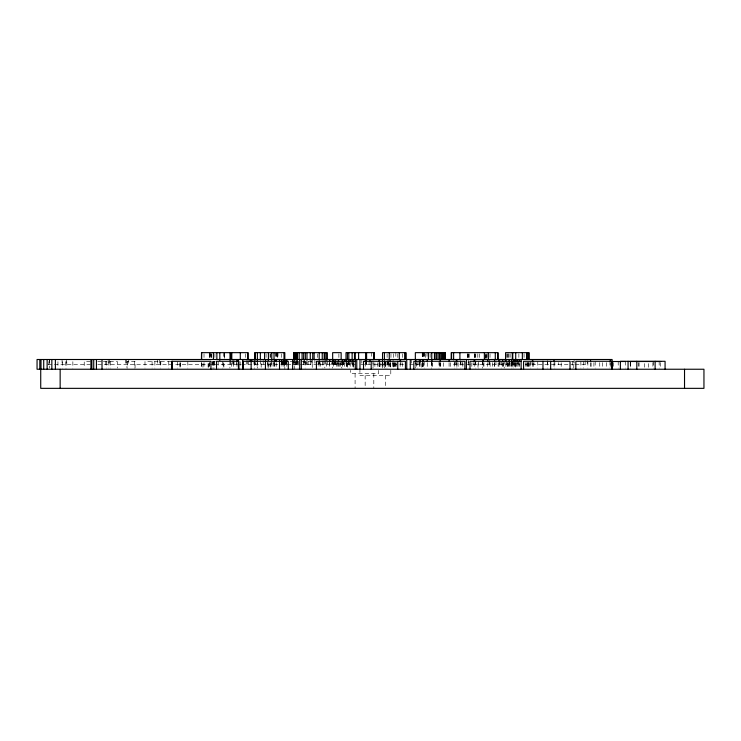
<?xml version="1.0" encoding="UTF-8"?>
<svg xmlns="http://www.w3.org/2000/svg" width="741" height="741" viewBox="0 0 741 741"><rect width="100%" height="100%" fill="white"/><g stroke="black" fill="none" stroke-linecap="round" stroke-linejoin="round"><path stroke-width="0.56" stroke-dasharray="3.71 2.78" d="M90.3 361.506L84.215 361.506L84.215 368.138M97.729 361.506L102.258 361.506M103.314 361.506L117.356 361.506L117.356 368.138M170.976 361.506L144.986 361.506L144.986 368.138M213.047 361.506L215.288 361.506M290.101 361.506L298.271 361.506M301.559 361.506L312.239 361.506L312.239 368.138M570.959 361.506L573.784 361.506L573.784 368.138M47.878 364.674L90.309 364.674M97.793 364.674L237.537 364.674M238.306 364.674L240.584 364.674M241.723 364.674L300.383 364.674M300.855 364.674L355.421 364.674M360.867 364.674L404.28 364.674M409.893 364.674L420.74 364.674L420.74 360.524M463.514 364.674L453.853 364.674L453.853 360.524M466.765 364.674L519.978 364.674M525.397 364.674L574.247 364.674M575.331 364.674L587.224 364.674L587.224 360.524M660.713 362.608L660.713 368.138M659.166 361.506L659.166 368.138M653.469 361.506L653.469 368.138M652.877 362.608L652.877 368.138M648.486 363.572L648.486 368.11M644.531 363.572L644.531 368.11M639.085 362.608L639.085 368.138M638.251 362.608L638.251 368.138M630.591 362.608L630.591 368.138M630.406 362.608L630.406 368.138M630.211 361.506L630.211 368.138M625.534 361.506L625.534 368.138M618.207 361.506L618.207 368.138M613.678 362.608L613.678 368.138M610.241 362.738L610.241 368.157M609.991 361.302L609.991 368.11M606.694 362.608L606.694 368.138M602.507 362.608L602.507 368.138M599.756 362.608L599.756 368.138M595.19 361.506L595.19 368.138M593.902 362.608L593.902 368.138M591.133 362.738L591.133 368.157M590.531 362.738L590.531 368.157M587.863 361.506L587.863 368.138M585.14 360.524L585.14 364.674M583.519 361.302L583.519 368.11M580.879 361.506L580.879 368.138M574.108 359.496L574.108 364.674M572.423 361.506L572.423 368.138M561.187 362.738L561.187 368.157M558.399 362.599L558.399 364.674M554.833 361.506L554.833 368.138M554.009 362.738L554.009 368.157M547.738 361.506L547.738 368.138M547.627 360.524L547.627 364.674M537.771 361.506L537.771 368.138M533.992 362.599L533.992 364.674M533.325 362.738L533.325 368.157M532.714 362.738L532.714 368.157M532.001 360.524L532.001 364.674M530.713 361.506L530.713 368.138M529.963 362.608L529.963 368.138M528.926 362.608L528.926 368.138M528.805 362.608L528.805 368.138M528.185 362.608L528.185 368.138M527.703 362.608L527.703 368.138M527.481 362.608L527.481 368.138M526.601 362.608L526.545 368.157M525.508 362.608L525.508 368.138M524.063 353.753L524.063 358.181M519.284 362.738L519.284 368.157M518.876 353.753L518.876 358.181M518.876 362.608L518.876 368.138M518.524 360.524L518.524 364.674M517.7 360.524L517.7 364.674M517.172 362.738L517.172 368.157M516.523 362.608L516.523 368.138M515.912 360.524L515.912 364.674M515.717 362.608L515.717 368.138L515.68 362.738M514.523 362.738L514.523 368.157M514.05 360.524L514.022 364.674M514.004 362.608L513.893 368.157M513.078 361.302L513.078 368.11M512.772 362.738L512.772 368.157M512.476 360.524L512.476 364.674M511.929 362.608L511.929 368.138M511.614 362.738L511.614 368.157M511.54 361.506L511.54 368.138M510.132 353.753L510.132 358.181M510.132 362.608L510.132 368.138M509.66 360.524L509.66 364.674M509.28 360.524L509.28 364.674M509.113 362.738L509.113 368.157M508.9 353.753L508.9 358.181M508.9 362.608L508.9 368.138M508.067 353.753L508.067 358.181M508.067 362.608L508.067 368.138M507.65 362.608L507.65 368.138M507.205 353.79L507.205 358.348M507.205 362.738L507.205 368.157M506.835 353.79L506.835 358.348M506.668 360.524L506.668 364.674M505.89 362.738L505.89 368.157M504.213 360.524L504.213 368.138M503.611 362.608L503.611 368.138M503.037 362.738L503.037 368.157M502.657 362.738L502.657 368.157M501.277 361.506L501.277 368.138M500.064 360.524L500.064 364.674M499.378 360.524L499.378 364.674M498.962 362.738L498.962 368.157M498.119 362.738L498.119 368.157M495.942 360.524L495.942 364.674M494.497 362.738L494.497 368.157M494.293 362.608L494.293 368.138M492.441 362.608L492.441 368.138M490.097 362.738L490.097 368.157M490.042 353.79L489.996 359.496M489.671 360.524L489.671 364.674M489.004 360.524L489.004 364.674M487.689 362.738L487.689 368.157M487.161 353.79L487.161 359.496M486.578 353.79L486.578 359.496M485.957 359.496L485.957 353.79L485.911 358.348M485.707 353.79L485.707 358.348M483.947 362.608L483.947 368.138M483.141 362.738L483.141 368.157M482.632 360.524L482.632 364.674M482.372 360.524L482.465 368.157M479.492 353.79L479.492 358.348M478.547 361.506L478.547 368.138M477.991 363.572L477.991 368.11M477.815 353.79L477.815 358.348M475.75 353.79L475.75 359.496M475.759 361.506L475.759 368.138M475.694 360.524L475.694 364.674M474.99 353.79L475.092 359.496M474.833 353.79L474.833 359.496M474.703 353.79L474.703 359.496M474.221 362.738L474.221 368.157M473.156 362.599L473.156 364.674M471.822 362.738L471.822 368.157M469.21 353.79L469.21 358.348M468.664 361.506L468.664 368.138M468.432 353.79L468.432 358.348M468.192 359.496L468.192 364.674M468.08 353.79L468.127 359.496M467.747 353.79L467.747 359.496M467.608 353.79L467.608 358.348M462.838 362.738L462.838 368.157M462.051 361.506L462.051 368.138M460.633 362.599L460.633 364.674M460.504 361.506L460.504 368.138M460.263 360.524L460.263 364.674M458.086 362.738L458.086 368.157M456.91 361.302L456.91 368.11M456.789 362.738L456.789 368.157M455.826 360.524L455.826 364.674M454.807 361.506L454.807 368.138M454.224 362.608L454.224 368.138M450.435 362.738L450.435 368.157M449.083 362.738L449.083 368.157M443.433 362.738L443.433 368.157M440.423 362.608L440.423 368.138M440.154 362.738L440.154 368.157M439.598 362.608L439.598 368.138M438.996 361.506L438.996 368.138M432.262 362.738L432.262 368.157M431.938 362.608L431.938 368.157M431.744 361.506L431.744 368.138M431.558 361.506L431.558 368.138M430.113 353.79L430.113 358.348M427.251 362.738L427.251 368.157M427.001 352.651L427.001 358.348M425.491 353.79L425.491 358.348M424.593 352.651L424.63 358.348M424.195 361.506L424.195 368.138M424.065 352.651L424.065 358.348M423.602 352.651L423.602 358.348M423.389 362.738L423.268 368.157M423.194 352.651L423.194 358.348M422.981 362.738L422.981 368.157M422.842 352.651L422.842 358.348M422.703 362.738L422.703 368.157M422.565 352.651L422.481 358.348M422.537 362.738L422.537 368.157M422.351 352.651L422.351 358.348M422.213 352.651L422.213 358.348M422.213 362.608L422.213 368.157M421.824 363.572L421.824 368.11M420.036 362.738L420.036 368.157M419.841 360.524L419.841 364.674M419.638 362.738L419.638 368.157M418.943 360.524L418.943 364.674M417.137 361.506L417.137 368.138M416.312 362.599L416.386 368.138M415.794 362.738L415.794 368.157M415.358 360.524L415.34 368.157M411.366 359.496L411.366 364.674M402.585 362.738L402.585 368.157M402.465 353.79L402.465 358.348M400.909 360.524L400.909 364.674M400.14 362.738L400.186 368.157M397.824 353.79L397.824 358.348M396.083 362.738L396.083 368.157M395.833 352.651L395.833 358.348M395.805 362.738L395.805 368.157M394.99 362.738L394.99 368.157M394.666 362.738L394.666 368.157M394.073 362.608L394.073 368.138M393.758 362.738L393.758 368.157L393.749 360.524M393.48 353.79L393.48 358.348M392.98 360.524L392.98 364.674M392.517 362.738L392.517 368.157M390.97 353.79L390.97 358.348M390.683 362.738L390.683 368.157L390.637 361.506M390.794 370.278L390.794 375.455L359.931 375.455L359.931 370.278M390.164 362.738L390.164 368.157M390.035 362.738L390.035 368.157M389.099 362.738L389.099 368.157M388.645 360.524L388.645 364.674M388.136 362.738L388.136 368.157M388.034 360.524L388.034 364.674M387.45 360.524L387.45 364.674M387.098 353.79L387.098 358.348M386.978 361.506L386.978 368.138M385.616 362.738L385.616 368.157M385.431 361.506L385.431 368.138M385.376 375.455L385.376 388.349M385.255 362.738L385.255 368.157M384.922 362.738L384.922 368.157M384.755 360.524L384.755 364.674M384.412 360.524L384.412 368.101M383.977 362.738L383.977 368.157M382.764 362.738L382.643 368.157M382.541 360.524L382.541 368.101M382.3 362.738L382.3 368.157M380.865 362.738L380.865 368.157M379.735 362.608L379.735 368.138M379.503 362.738L379.503 368.157M379.142 362.608L379.142 368.138M379.077 362.738L379.077 368.157M378.392 370.352L378.392 373.686L350.512 373.686L350.512 370.352M377.762 362.738L377.762 368.157M374.89 362.738L374.89 368.157M373.816 373.686L373.816 388.349M373.112 362.738L373.112 368.157M373.001 360.524L373.001 368.101M371.408 352.651L371.408 358.348M369.074 360.524L369.074 364.674M366.638 360.524L366.638 364.674M366.443 360.524L366.443 364.674M366.221 362.599L366.221 364.674M365.776 360.524L365.776 364.674M365.35 362.608L365.35 368.157M365.156 375.455L365.156 388.349M361.821 359.496L361.821 364.674M355.087 373.686L355.087 388.349M353.624 360.524L353.624 364.674M353.438 363.572L353.438 368.11M353.031 362.738L353.031 368.157M352.929 362.738L352.929 368.157M352.123 360.524L352.179 364.674M351.845 360.524L351.855 364.674M350.187 362.738L350.187 368.157M349.909 362.599L349.808 364.674M349.122 361.506L349.122 368.138M348.603 360.524L348.603 364.674M348.353 360.524L348.353 364.674M347.705 363.572L347.705 368.11M347.409 362.599L347.409 364.674M347.057 362.738L347.057 368.157M346.621 362.738L346.621 368.157M346.436 362.608L346.436 368.138M346.01 360.524L346.01 364.674M344.658 362.738L344.658 368.157M343.926 360.524L343.926 364.674M343.565 362.599L343.565 364.674M343 360.524L343 364.674M342.546 360.524L342.546 364.674M342.481 362.738L342.481 368.157M342.064 361.506L342.11 368.157M341.323 360.524L341.305 368.138M340.434 362.608L340.434 368.138M340.267 362.599L340.267 364.674M339.23 362.738L339.23 368.157M338.887 353.79L338.887 358.348M338.887 360.524L338.887 364.674M338.526 362.738L338.526 368.157M337.831 362.608L337.831 368.138M337.201 360.524L337.248 364.674M336.747 362.738L336.747 368.157M335.96 360.524L335.96 364.674M335.608 360.524L335.608 364.674M335.293 360.524L335.293 364.674M334.589 360.524L334.589 364.674M334.191 360.524L334.191 364.674M333.45 362.608L333.469 368.157M333.061 360.524L333.061 364.674M332.69 360.524L332.653 364.674M332.413 360.524L332.339 368.157M332.246 360.524L332.246 364.674M331.422 362.599L331.422 364.674M329.726 362.738L329.726 368.157M329.263 361.506L329.263 368.138M327.365 360.524L327.365 364.674M326.512 362.608L326.512 368.138M325.577 360.524L325.577 364.674M324.771 360.524L324.827 368.11M323.011 360.524L323.011 364.674M322.881 361.506L322.881 368.138M320.658 362.608L320.658 368.138M319.677 360.524L319.677 364.674M319.288 360.524L319.288 364.674M319 362.608L319 368.138M318.593 362.599L318.593 364.674M318.121 360.524L318.121 364.674M317.287 353.79L317.287 358.348M314.879 359.496L314.879 364.674M312.739 359.496L312.739 364.674M311.776 359.496L311.776 364.674M310.275 361.395L310.275 364.674M308.099 361.562L308.099 364.674M306.978 361.395L306.978 364.674M306.793 361.562L306.793 364.674M305.348 361.562L305.348 364.674M305.107 361.506L305.107 368.138M304.375 359.496L304.375 364.674M303.94 359.496L303.94 364.674M303.578 361.395L303.578 364.674M298.086 361.506L298.086 368.138M297.984 361.562L297.984 364.674M297.4 359.496L297.391 364.674M296.974 359.496L296.974 364.674M296.835 361.395L296.835 364.674M296.539 361.562L296.502 364.674M295.955 359.496L295.955 364.674M295.224 361.562L295.224 364.674M294.992 361.506L294.992 368.138M294.233 359.496L294.233 369.24M293.871 359.496L293.871 364.674M293.714 361.395L293.714 364.674M286.841 362.738L286.841 368.157M286.35 360.524L286.35 364.674M286.045 360.524L286.045 364.674M285.785 362.599L285.785 364.674M285.563 360.524L285.563 364.674M285.387 360.524L285.387 364.674M284.822 360.524L284.822 369.24M284.683 362.608L284.683 368.138M284.016 360.524L284.035 364.674M283.896 362.738L283.896 368.157M283.127 360.524L283.201 364.674M282.895 360.524L282.895 364.674M282.071 360.524L282.071 364.674M281.969 362.608L281.969 368.138M281.737 360.524L281.737 364.674M281.413 360.524L281.413 364.674M281.265 353.79L281.265 358.348M281.265 360.524L281.265 364.674M277.949 352.651L277.949 358.348M277.81 352.651L277.69 358.348L277.606 352.651M277.319 352.651L277.319 358.348M276.977 352.651L276.977 358.348M276.56 352.651L276.56 358.348M276.236 362.738L276.236 368.157M276.097 352.651L276.097 358.348M275.541 352.651L275.578 358.348M274.828 362.738L274.828 368.157M274.457 362.608L274.457 368.138M274.031 360.524L274.031 364.674M273.309 362.599L273.309 368.101M271.966 362.608L271.966 368.138M271.688 360.524L271.688 364.674M270.446 353.79L270.446 358.348M270.484 362.599L270.484 369.24M270.206 363.572L270.206 368.11M270.048 353.79L270.048 358.348M268.955 362.599L268.955 369.24M268.122 364.674L268.122 368.101M267.927 362.608L267.927 368.138M267.677 360.524L267.677 364.674M266.093 353.744L266.093 358.116M263.203 360.524L263.203 364.674M261.175 363.572L261.175 368.11M260.36 360.524L260.36 364.674M257.396 360.524L257.377 368.157M257.136 362.608L257.136 368.138M255.423 362.599L255.423 364.674M254.941 360.524L254.941 364.674M254.682 361.506L254.682 368.138M254.265 361.506L254.265 368.138M253.968 360.524L253.968 364.674M248.531 360.524L248.531 364.674M247.475 360.524L247.475 364.674M246.244 360.524L246.244 364.674M245.679 353.79L245.679 358.348M240.177 361.654L240.177 368.157M236.99 362.738L236.99 368.157M236.342 360.524L236.342 364.674M234.036 360.524L234.036 364.674M233.711 360.524L233.711 364.674M233.322 362.738L233.322 368.157M232.711 360.524L232.711 364.674M231.544 362.738L231.544 368.157M230.47 360.524L230.47 364.674M229.905 360.524L229.914 368.138M224.597 352.651L224.597 358.348M224.467 352.651L224.449 358.348M224.31 358.348L224.31 352.651L224.208 358.348M223.884 363.572L223.884 368.11M223.55 352.651L223.634 358.348M223.55 362.608L223.634 368.157M222.559 361.506L222.559 368.138M218.178 361.506L218.178 368.138M214.927 353.753L214.927 358.181M214.658 361.497L214.658 368.138M213.992 361.497L213.992 368.138M213.593 361.497L213.593 368.138M213.343 361.497L213.343 368.138M212.723 361.497L212.723 368.138M212.139 361.497L212.139 368.138M211.593 353.753L211.593 358.181M211.102 353.753L211.102 358.181M210.953 353.753L210.953 358.181M210.657 352.651L210.639 358.181M209.703 353.79L209.703 358.348M209.444 353.753L209.444 358.181M209.305 352.651L209.305 358.181M209.305 362.608L209.305 368.138M209.258 352.651L209.258 358.348M209.258 362.608L209.258 368.157M208.684 363.572L208.684 368.11M208.101 363.572L208.101 368.11M204.016 353.753L204.016 358.181M204.016 362.608L204.016 368.138M202.951 363.572L202.951 368.11M201.645 362.738L201.645 368.157M201.524 362.608L201.459 368.138M187.834 361.506L187.834 368.138M180.508 362.608L180.508 368.138M180.072 363.572L180.072 368.11M179.943 362.608L179.943 368.138M177.599 361.506L177.599 368.138M168.772 361.506L168.772 368.138M160.816 361.562L160.816 364.674M160.278 361.506L160.278 368.138M159.324 359.496L159.324 364.674M157.574 359.496L157.574 364.674M154.878 361.506L154.878 368.138M152.081 361.506L152.081 368.138M135.066 368.138L135.066 361.506L126.98 361.506L126.98 368.138M134.575 361.506L134.575 368.138M128.749 359.496L128.749 364.674M127.471 361.506L127.471 368.138M126.424 359.496L126.424 364.674M125.711 359.496L125.711 364.674M110.261 361.506L110.261 368.138M109.696 359.496L109.696 364.674M108.899 361.506L108.899 368.138M108.177 359.496L108.177 364.674M106.491 361.506L106.491 368.138M105.796 361.562L105.796 364.674M72.859 361.654L72.859 368.157M66.792 361.654L66.792 368.157M66.551 359.496L66.551 364.674M65.467 361.654L65.467 368.157M62.281 361.654L62.281 368.157M62.068 359.496L62.068 364.674M57.946 361.654L57.946 368.157M49.554 359.496L49.554 364.674M49.462 359.496L49.462 368.157M48.878 361.562L48.878 364.674"/><path stroke-width="1.11" d="M201.459 352.651L248.096 352.651L248.096 359.496M254.895 360.302L254.941 352.651L284.822 352.651L284.822 360.302M293.714 352.651L327.365 352.651L327.365 359.496M374.492 352.651L346.01 352.651L346.01 360.302M355.689 361.302L316.416 361.302L316.416 369.24M521.062 361.302L470.007 361.302L470.007 369.24M611.594 361.506L625.534 361.506M630.211 361.506L660.713 361.506M684.527 369.24L684.527 388.349M665.075 369.24L665.075 361.302L620.384 361.302L620.384 369.24M655.118 361.302L655.118 369.24M636.815 361.302L636.815 369.24M628.062 361.302L628.062 369.24M612.103 369.24L612.103 359.496L37.05 359.496L37.05 369.24L703.95 369.24L703.95 388.349L40.727 388.349L40.727 369.24M611.927 369.24L611.927 361.302L575.84 361.302L575.84 369.24M610.241 359.496L610.241 361.654M590.531 359.496L590.531 361.654M570.024 369.24L570.024 361.302L523.581 361.302L523.581 369.24M554.009 359.496L554.009 361.654M550.646 361.302L550.646 369.24M542.968 361.302L542.968 369.24M532.714 359.496L532.714 361.654M528.926 359.292L528.926 352.651L505.575 352.651L505.575 359.496M528.805 352.651L528.805 359.292M527.703 352.651L527.703 359.292M526.545 352.651L526.545 359.496M522.349 352.651L522.349 359.496M521.136 359.496L521.136 369.24M519.284 359.496L519.284 361.654M517.172 359.496L517.172 361.654M515.717 352.651L515.717 359.292M515.68 359.496L515.68 361.654M514.523 359.496L514.523 361.654M513.893 359.496L513.893 361.654M512.772 352.651L512.772 359.496M512.29 352.651L512.29 359.496M511.614 359.496L511.614 361.654M509.113 359.496L509.113 361.654M505.89 359.496L505.89 361.654M502.657 359.496L502.657 361.654M498.962 359.496L498.962 361.654M497.841 359.496L497.841 352.651L451.204 352.651L451.204 359.496M497.776 352.651L497.776 359.496M497.619 352.651L497.619 359.496M495.284 352.651L495.284 359.496M494.497 359.496L494.497 361.654M488.347 352.651L488.347 359.496M487.689 359.496L487.689 361.654M484.373 352.651L484.373 359.496M483.141 359.496L483.141 361.654M474.221 359.496L474.221 361.654M466.422 359.496L466.422 369.24M464.894 369.24L464.894 361.302L413.839 361.302L413.839 369.24M459.902 352.651L459.902 359.496M456.789 359.496L456.789 361.654M453.622 352.651L453.622 359.496M451.593 352.651L451.593 359.496M449.083 359.496L449.083 361.654M445.184 359.496L445.267 352.651L415.34 352.651L415.34 359.496M444.933 352.651L444.933 359.496M444.489 352.651L444.489 359.496M443.84 352.651L443.84 359.496M443.016 352.651L443.016 359.496M442.007 352.651L442.007 359.496M440.849 352.651L440.849 359.496M440.154 359.496L440.154 361.654M439.552 352.651L439.552 359.496M438.135 352.651L438.135 359.496M436.625 352.651L436.625 359.496M435.041 352.651L435.041 359.496M434.476 352.651L434.476 359.496M431.938 359.496L431.938 361.654M431.762 352.651L431.762 359.496M428.391 352.651L428.391 359.496M427.251 359.496L427.251 361.654M423.389 359.496L423.268 361.654M422.703 359.496L422.703 361.654M420.036 359.496L420.036 361.654M415.794 359.496L415.794 361.654M410.282 359.496L410.282 369.24M406.744 359.496L406.744 369.24M405.883 359.496L405.883 352.651L382.541 352.651L382.541 360.302M405.762 352.651L405.762 359.496M405.42 369.24L405.42 361.302L363.516 361.302L363.516 369.24M404.66 352.651L404.66 359.496M400.14 359.496L400.14 361.654M399.306 352.651L399.306 359.496M397.75 361.302L397.75 369.24M390.035 359.496L390.035 361.654M389.257 352.651L389.257 359.496M384.412 352.651L384.412 359.496M379.077 359.496L379.077 361.654M374.353 352.651L374.353 359.496M373.733 352.651L373.733 359.496M371.195 361.302L371.195 369.24M370.009 359.496L370.009 361.654M366.591 352.651L366.619 360.302M366.443 352.651L366.443 359.496M365.711 352.651L365.711 359.496M365.35 359.496L365.35 361.654M359.978 359.496L359.978 369.24M358.607 352.651L358.607 359.496M356.773 359.496L356.773 369.24M355.226 352.651L355.31 369.24M354.494 352.651L354.494 359.496M352.929 359.496L352.929 361.654M352.132 352.651L352.132 360.302M350.187 359.496L350.187 361.654M348.807 352.651L348.807 360.302M347.409 352.651L347.409 359.496M346.621 359.496L346.621 361.654M344.658 359.496L344.658 361.654M342.481 359.496L342.481 361.654M341.147 359.496L341.147 352.651L332.644 352.651L332.69 359.496M338.526 359.496L338.526 361.654M333.469 359.496L333.469 361.654M329.726 359.496L329.726 361.654M326.17 352.651L326.17 360.302M324.771 352.651L324.771 359.496M324.197 352.651L324.197 359.496M322.233 352.651L322.233 359.496M319.186 352.651L319.186 359.496M314.138 352.651L314.138 359.496M312.739 352.651L312.739 359.496M310.275 352.651L310.275 360.302M306.978 352.651L306.978 360.302M305.348 352.651L305.348 359.496M303.717 352.651L303.615 359.496M302.087 352.651L302.087 359.496M301.337 359.496L301.337 369.24M299.679 359.496L299.679 369.24M299.169 352.651L299.169 359.496M297.4 352.651L297.4 359.496M296.835 352.651L296.835 360.302M295.955 352.651L295.955 359.496M295.177 352.651L295.177 359.496M294.233 352.651L294.233 360.302M293.871 352.651L293.871 359.496M292.639 359.496L292.639 369.24M288.314 369.24L288.277 361.302L242.835 361.302L242.835 369.24M286.841 359.496L286.841 361.654M284.016 352.651L284.016 359.496M283.896 359.496L283.896 361.654M279.533 359.496L279.533 361.654M279.514 361.302L279.514 369.24M276.236 359.496L276.236 361.654M274.828 359.496L274.828 361.654M274.031 352.651L274.031 359.496M271.771 352.651L271.771 360.302M268.399 352.651L268.399 360.302M265.528 359.496L265.528 361.654M265.435 361.302L265.435 369.24M264.583 352.651L264.583 359.496M260.36 352.651L260.36 359.496M257.396 352.651L257.377 361.654M254.987 352.651L254.987 359.496M251.829 359.496L251.829 361.654M251.134 361.302L251.134 369.24M250.125 359.496L250.125 361.654M247.707 352.651L247.707 359.496M243.381 361.302L243.381 369.24M242.659 359.496L242.659 369.24M240.297 352.651L240.297 359.496M238.926 369.24L238.926 361.302L216.52 361.302L216.52 369.24M238.435 359.496L238.435 369.24M236.99 359.496L236.99 361.654M231.692 352.651L231.692 359.496M231.553 352.651L231.553 359.496M230.47 352.651L230.47 359.496M230.09 352.651L230.09 360.302M219.808 352.651L219.808 360.302M216.872 352.651L216.872 359.496M213.389 352.651L213.389 359.496M210.935 369.24L210.935 361.302L171.662 361.302L171.662 369.24M201.645 352.651L201.645 359.496M201.524 352.651L201.459 359.292M172.208 361.302L172.208 369.24M102.017 359.496L102.017 369.24M96.432 359.496L96.432 369.24M93.727 359.496L93.727 369.24M91.856 359.496L91.856 369.24M90.93 359.496L90.93 369.24M60.151 369.24L60.151 388.349M55.38 359.496L55.38 369.24M51.842 359.496L51.842 369.24M47.128 359.496L47.128 369.24M43.71 359.496L43.71 369.24M41.014 359.496L41.014 369.24M39.819 359.496L39.819 369.24M231.22 359.496L231.22 352.651L231.173 359.496"/></g></svg>
